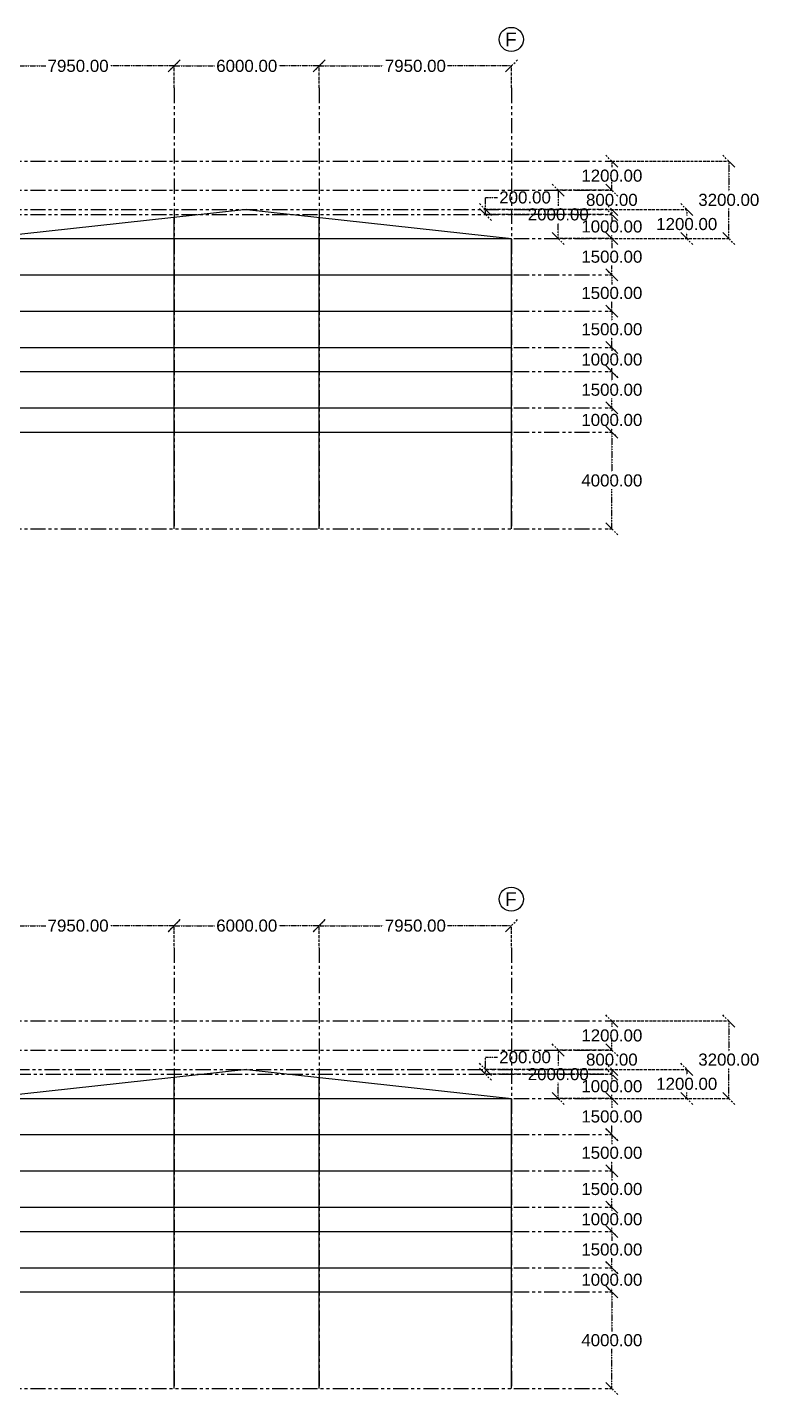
# Model space of a CAD drawing. Header units: inches. Extents: x 8519 to 881470, y -4476 to 84370.
# Drawn here: x 451898 to 482147, y -245 to 56288 of the extents above; entities that cross this region are included whole.
import ezdxf

# ---------------------------------------------------------------- set-up
doc = ezdxf.new("R2010")
doc.units = ezdxf.units.IN
doc.header["$MEASUREMENT"] = 0
doc.header["$PDMODE"] = 34
doc.linetypes.add('ACAD_ISO03W100', pattern=[30, 12, -18])
doc.linetypes.add('PHANTOM2', pattern=[1.25, 0.625, -0.125, 0.125, -0.125, 0.125, -0.125])
for name, color, linetype in [('axis', 8, 'PHANTOM2'), ('dimensions', 1, 'PHANTOM2'), ('initial layout', 7, 'Continuous'), ('text', 3, 'Continuous')]:
    doc.layers.add(name, color=color, linetype=linetype)
doc.styles.get("Standard").update_dxf_attribs({"font": 'arial.ttf'})
doc.dimstyles.new('Dim_1', dxfattribs={"dimtxt": 500, "dimasz": 500, "dimexe": 0.0625, "dimexo": 0.0625, "dimgap": 100, "dimtad": 0, "dimtih": 1, "dimtoh": 1, "dimzin": 0, "dimdsep": 46, "dimtxsty": 'Standard', "dimblk": 'OBLIQUE', "dimcen": 0.09, "dimclrd": 256, "dimclre": 256, "dimclrt": 256, "dimadec": 0, "dimazin": 0, "dimtfac": 1, "dimtofl": 0, "dimtmove": 0, "dimatfit": 3, "dimfxl": 1, "dimtfillclr": 256, "dimtolj": 1, "dimtzin": 0, "dimlwe": -1, "dimarcsym": 0})

# ---------------------------------------------------------------- blocks, each defined once
blk = doc.blocks.new('_Oblique')
at = {"color": 0, "linetype": 'ByBlock', "lineweight": -2}
blk.add_line((-0.5, -0.5), (0.5, 0.5), dxfattribs=at)
blk = doc.blocks.new('*D163')
at = {"layer": 'Defpoints', "color": 0, "transparency": 16777216}
for p in [(450023, 19146), (450023, 18235), (457973, 18235)]:
    blk.add_point(p, dxfattribs=at)
at = {"layer": 'dimensions', "linetype": 'ACAD_ISO03W100', "transparency": 16777216}
for p, q in [((450023, 18235), (450023, 19146)), ((457973, 18235), (457973, 19146))]:
    blk.add_line(p, q, dxfattribs=at)
at = {"layer": 'dimensions', "lineweight": -2, "transparency": 16777216}
for p, q in [((450023, 19146), (452669, 19146)), ((457973, 19146), (455327, 19146))]:
    blk.add_line(p, q, dxfattribs=at)
at = {"layer": 'dimensions', "lineweight": -2, "transparency": 16777216, "xscale": 500, "yscale": 500, "zscale": 500, "rotation": 180}
blk.add_blockref('_Oblique', (450023, 19146), dxfattribs=at)
at = {"layer": 'dimensions', "lineweight": -2, "transparency": 16777216, "xscale": 500, "yscale": 500, "zscale": 500}
blk.add_blockref('_Oblique', (457973, 19146), dxfattribs=at)
at = {"layer": 'dimensions', "transparency": 16777216, "insert": (453998, 19146), "char_height": 500, "attachment_point": 5}
blk.add_mtext('\\A1;7950.00', dxfattribs=at)
blk = doc.blocks.new('*D164')
at = {"layer": 'Defpoints', "color": 0, "transparency": 16777216}
for p in [(457973, 19146), (457973, 18235), (463973, 18235)]:
    blk.add_point(p, dxfattribs=at)
at = {"layer": 'dimensions', "linetype": 'ACAD_ISO03W100', "transparency": 16777216}
for p, q in [((457973, 18235), (457973, 19146)), ((463973, 18235), (463973, 19146))]:
    blk.add_line(p, q, dxfattribs=at)
at = {"layer": 'dimensions', "lineweight": -2, "transparency": 16777216}
for p, q in [((457973, 19146), (459640, 19146)), ((463973, 19146), (462306, 19146))]:
    blk.add_line(p, q, dxfattribs=at)
at = {"layer": 'dimensions', "lineweight": -2, "transparency": 16777216, "xscale": 500, "yscale": 500, "zscale": 500, "rotation": 180}
blk.add_blockref('_Oblique', (457973, 19146), dxfattribs=at)
at = {"layer": 'dimensions', "lineweight": -2, "transparency": 16777216, "xscale": 500, "yscale": 500, "zscale": 500}
blk.add_blockref('_Oblique', (463973, 19146), dxfattribs=at)
at = {"layer": 'dimensions', "transparency": 16777216, "insert": (460973, 19146), "char_height": 500, "attachment_point": 5}
blk.add_mtext('\\A1;6000.00', dxfattribs=at)
blk = doc.blocks.new('*D165')
at = {"layer": 'Defpoints', "color": 0, "transparency": 16777216}
for p in [(463973, 19146), (463973, 18235), (471923, 18235)]:
    blk.add_point(p, dxfattribs=at)
at = {"layer": 'dimensions', "linetype": 'ACAD_ISO03W100', "transparency": 16777216}
for p, q in [((463973, 18235), (463973, 19146)), ((471923, 18235), (471923, 19146))]:
    blk.add_line(p, q, dxfattribs=at)
at = {"layer": 'dimensions', "lineweight": -2, "transparency": 16777216}
for p, q in [((463973, 19146), (466619, 19146)), ((471923, 19146), (469277, 19146))]:
    blk.add_line(p, q, dxfattribs=at)
at = {"layer": 'dimensions', "lineweight": -2, "transparency": 16777216, "xscale": 500, "yscale": 500, "zscale": 500, "rotation": 180}
blk.add_blockref('_Oblique', (463973, 19146), dxfattribs=at)
at = {"layer": 'dimensions', "lineweight": -2, "transparency": 16777216, "xscale": 500, "yscale": 500, "zscale": 500}
blk.add_blockref('_Oblique', (471923, 19146), dxfattribs=at)
at = {"layer": 'dimensions', "transparency": 16777216, "insert": (467948, 19146), "char_height": 500, "attachment_point": 5}
blk.add_mtext('\\A1;7950.00', dxfattribs=at)
blk = doc.blocks.new('*D176')
at = {"layer": 'Defpoints', "color": 0, "transparency": 16777216}
for p in [(475764, 39553), (476074, 39553), (475764, 35553)]:
    blk.add_point(p, dxfattribs=at)
at = {"layer": 'dimensions', "linetype": 'ACAD_ISO03W100', "transparency": 16777216}
for p, q in [((475764, 39553), (476074, 39553)), ((475764, 35553), (476074, 35553))]:
    blk.add_line(p, q, dxfattribs=at)
at = {"layer": 'dimensions', "lineweight": -2, "transparency": 16777216}
for p, q in [((476074, 39553), (476074, 37908)), ((476074, 35553), (476074, 37197))]:
    blk.add_line(p, q, dxfattribs=at)
at = {"layer": 'dimensions', "lineweight": -2, "transparency": 16777216, "xscale": 500, "yscale": 500, "zscale": 500}
for p, rotation in [((476074, 39553), 90), ((476074, 35553), 270)]:
    blk.add_blockref('_Oblique', p, dxfattribs=dict(at, rotation=rotation))
at = {"layer": 'dimensions', "transparency": 16777216, "insert": (476074, 37553), "char_height": 500, "attachment_point": 5}
blk.add_mtext('\\A1;4000.00', dxfattribs=at)
blk = doc.blocks.new('*D177')
at = {"layer": 'Defpoints', "color": 0, "transparency": 16777216}
for p in [(475764, 40553), (476074, 40553), (475764, 39553)]:
    blk.add_point(p, dxfattribs=at)
at = {"layer": 'dimensions', "linetype": 'ACAD_ISO03W100', "transparency": 16777216}
for p, q in [((475764, 40553), (476074, 40553)), ((475764, 39553), (476074, 39553))]:
    blk.add_line(p, q, dxfattribs=at)
at = {"layer": 'dimensions', "lineweight": -2, "transparency": 16777216}
for p, q in [((476074, 40553), (476074, 40408)), ((476074, 39553), (476074, 39697))]:
    blk.add_line(p, q, dxfattribs=at)
at = {"layer": 'dimensions', "lineweight": -2, "transparency": 16777216, "xscale": 500, "yscale": 500, "zscale": 500}
for p, rotation in [((476074, 40553), 90), ((476074, 39553), 270)]:
    blk.add_blockref('_Oblique', p, dxfattribs=dict(at, rotation=rotation))
at = {"layer": 'dimensions', "transparency": 16777216, "insert": (476074, 40053), "char_height": 500, "attachment_point": 5}
blk.add_mtext('\\A1;1000.00', dxfattribs=at)
blk = doc.blocks.new('*D181')
at = {"layer": 'Defpoints', "color": 0, "transparency": 16777216}
for p in [(475764, 42053), (476074, 42053), (475764, 40553)]:
    blk.add_point(p, dxfattribs=at)
at = {"layer": 'dimensions', "linetype": 'ACAD_ISO03W100', "transparency": 16777216}
for p, q in [((475764, 42053), (476074, 42053)), ((475764, 40553), (476074, 40553))]:
    blk.add_line(p, q, dxfattribs=at)
at = {"layer": 'dimensions', "lineweight": -2, "transparency": 16777216}
for p, q in [((476074, 42053), (476074, 41658)), ((476074, 40553), (476074, 40947))]:
    blk.add_line(p, q, dxfattribs=at)
at = {"layer": 'dimensions', "lineweight": -2, "transparency": 16777216, "xscale": 500, "yscale": 500, "zscale": 500}
for p, rotation in [((476074, 42053), 90), ((476074, 40553), 270)]:
    blk.add_blockref('_Oblique', p, dxfattribs=dict(at, rotation=rotation))
at = {"layer": 'dimensions', "transparency": 16777216, "insert": (476074, 41303), "char_height": 500, "attachment_point": 5}
blk.add_mtext('\\A1;1500.00', dxfattribs=at)
blk = doc.blocks.new('*D182')
at = {"layer": 'Defpoints', "color": 0, "transparency": 16777216}
for p in [(475764, 43053), (476074, 43053), (475764, 42053)]:
    blk.add_point(p, dxfattribs=at)
at = {"layer": 'dimensions', "linetype": 'ACAD_ISO03W100', "transparency": 16777216}
for p, q in [((475764, 43053), (476074, 43053)), ((475764, 42053), (476074, 42053))]:
    blk.add_line(p, q, dxfattribs=at)
at = {"layer": 'dimensions', "lineweight": -2, "transparency": 16777216}
for p, q in [((476074, 43053), (476074, 42908)), ((476074, 42053), (476074, 42197))]:
    blk.add_line(p, q, dxfattribs=at)
at = {"layer": 'dimensions', "lineweight": -2, "transparency": 16777216, "xscale": 500, "yscale": 500, "zscale": 500}
for p, rotation in [((476074, 43053), 90), ((476074, 42053), 270)]:
    blk.add_blockref('_Oblique', p, dxfattribs=dict(at, rotation=rotation))
at = {"layer": 'dimensions', "transparency": 16777216, "insert": (476074, 42553), "char_height": 500, "attachment_point": 5}
blk.add_mtext('\\A1;1000.00', dxfattribs=at)
blk = doc.blocks.new('*D183')
at = {"layer": 'Defpoints', "color": 0, "transparency": 16777216}
for p in [(475764, 44553), (476074, 44553), (475764, 43053)]:
    blk.add_point(p, dxfattribs=at)
at = {"layer": 'dimensions', "linetype": 'ACAD_ISO03W100', "transparency": 16777216}
for p, q in [((475764, 44553), (476074, 44553)), ((475764, 43053), (476074, 43053))]:
    blk.add_line(p, q, dxfattribs=at)
at = {"layer": 'dimensions', "lineweight": -2, "transparency": 16777216}
for p, q in [((476074, 44553), (476074, 44158)), ((476074, 43053), (476074, 43447))]:
    blk.add_line(p, q, dxfattribs=at)
at = {"layer": 'dimensions', "lineweight": -2, "transparency": 16777216, "xscale": 500, "yscale": 500, "zscale": 500}
for p, rotation in [((476074, 44553), 90), ((476074, 43053), 270)]:
    blk.add_blockref('_Oblique', p, dxfattribs=dict(at, rotation=rotation))
at = {"layer": 'dimensions', "transparency": 16777216, "insert": (476074, 43803), "char_height": 500, "attachment_point": 5}
blk.add_mtext('\\A1;1500.00', dxfattribs=at)
blk = doc.blocks.new('*D184')
at = {"layer": 'Defpoints', "color": 0, "transparency": 16777216}
for p in [(475764, 46053), (476074, 46053), (475764, 44553)]:
    blk.add_point(p, dxfattribs=at)
at = {"layer": 'dimensions', "linetype": 'ACAD_ISO03W100', "transparency": 16777216}
for p, q in [((475764, 46053), (476074, 46053)), ((475764, 44553), (476074, 44553))]:
    blk.add_line(p, q, dxfattribs=at)
at = {"layer": 'dimensions', "lineweight": -2, "transparency": 16777216}
for p, q in [((476074, 46053), (476074, 45658)), ((476074, 44553), (476074, 44947))]:
    blk.add_line(p, q, dxfattribs=at)
at = {"layer": 'dimensions', "lineweight": -2, "transparency": 16777216, "xscale": 500, "yscale": 500, "zscale": 500}
for p, rotation in [((476074, 46053), 90), ((476074, 44553), 270)]:
    blk.add_blockref('_Oblique', p, dxfattribs=dict(at, rotation=rotation))
at = {"layer": 'dimensions', "transparency": 16777216, "insert": (476074, 45303), "char_height": 500, "attachment_point": 5}
blk.add_mtext('\\A1;1500.00', dxfattribs=at)
blk = doc.blocks.new('*D185')
at = {"layer": 'Defpoints', "color": 0, "transparency": 16777216}
for p in [(475764, 47553), (476074, 47553), (475764, 46053)]:
    blk.add_point(p, dxfattribs=at)
at = {"layer": 'dimensions', "linetype": 'ACAD_ISO03W100', "transparency": 16777216}
for p, q in [((475764, 47553), (476074, 47553)), ((475764, 46053), (476074, 46053))]:
    blk.add_line(p, q, dxfattribs=at)
at = {"layer": 'dimensions', "lineweight": -2, "transparency": 16777216}
for p, q in [((476074, 47553), (476074, 47158)), ((476074, 46053), (476074, 46447))]:
    blk.add_line(p, q, dxfattribs=at)
at = {"layer": 'dimensions', "lineweight": -2, "transparency": 16777216, "xscale": 500, "yscale": 500, "zscale": 500}
for p, rotation in [((476074, 47553), 90), ((476074, 46053), 270)]:
    blk.add_blockref('_Oblique', p, dxfattribs=dict(at, rotation=rotation))
at = {"layer": 'dimensions', "transparency": 16777216, "insert": (476074, 46803), "char_height": 500, "attachment_point": 5}
blk.add_mtext('\\A1;1500.00', dxfattribs=at)
blk = doc.blocks.new('*D186')
at = {"layer": 'Defpoints', "color": 0, "transparency": 16777216}
for p in [(475764, 48553), (476074, 48553), (475764, 47553)]:
    blk.add_point(p, dxfattribs=at)
at = {"layer": 'dimensions', "linetype": 'ACAD_ISO03W100', "transparency": 16777216}
for p, q in [((475764, 48553), (476074, 48553)), ((475764, 47553), (476074, 47553))]:
    blk.add_line(p, q, dxfattribs=at)
at = {"layer": 'dimensions', "lineweight": -2, "transparency": 16777216}
for p, q in [((476074, 48553), (476074, 48408)), ((476074, 47553), (476074, 47697))]:
    blk.add_line(p, q, dxfattribs=at)
at = {"layer": 'dimensions', "lineweight": -2, "transparency": 16777216, "xscale": 500, "yscale": 500, "zscale": 500}
for p, rotation in [((476074, 48553), 90), ((476074, 47553), 270)]:
    blk.add_blockref('_Oblique', p, dxfattribs=dict(at, rotation=rotation))
at = {"layer": 'dimensions', "transparency": 16777216, "insert": (476074, 48053), "char_height": 500, "attachment_point": 5}
blk.add_mtext('\\A1;1000.00', dxfattribs=at)
blk = doc.blocks.new('*D166')
at = {"layer": 'Defpoints', "color": 0, "transparency": 16777216}
for p in [(470844, 48753), (475764, 48753), (475764, 48553)]:
    blk.add_point(p, dxfattribs=at)
at = {"layer": 'dimensions', "lineweight": -2, "transparency": 16777216}
for p, q in [((470844, 48753), (470844, 49253)), ((470844, 49253), (471344, 49253)), ((470844, 48553), (470844, 48753))]:
    blk.add_line(p, q, dxfattribs=at)
at = {"layer": 'dimensions', "linetype": 'ACAD_ISO03W100', "transparency": 16777216}
for p, q in [((475763, 48753), (470844, 48753)), ((475763, 48553), (470844, 48553))]:
    blk.add_line(p, q, dxfattribs=at)
at = {"layer": 'dimensions', "lineweight": -2, "transparency": 16777216, "xscale": 500, "yscale": 500, "zscale": 500}
for p, rotation in [((470844, 48753), 90), ((470844, 48553), 270)]:
    blk.add_blockref('_Oblique', p, dxfattribs=dict(at, rotation=rotation))
at = {"layer": 'dimensions', "transparency": 16777216, "insert": (472485, 49253), "char_height": 500, "attachment_point": 5}
blk.add_mtext('\\A1;200.00', dxfattribs=at)
blk = doc.blocks.new('*D187')
at = {"layer": 'Defpoints', "color": 0, "transparency": 16777216}
for p in [(475764, 49553), (476074, 49553), (475764, 48753)]:
    blk.add_point(p, dxfattribs=at)
at = {"layer": 'dimensions', "lineweight": -2, "transparency": 16777216}
for p, q in [((476074, 49553), (476074, 50053)), ((476074, 48753), (476074, 48253))]:
    blk.add_line(p, q, dxfattribs=at)
at = {"layer": 'dimensions', "linetype": 'ACAD_ISO03W100', "transparency": 16777216}
for p, q in [((475764, 49553), (476074, 49553)), ((475764, 48753), (476074, 48753))]:
    blk.add_line(p, q, dxfattribs=at)
at = {"layer": 'dimensions', "lineweight": -2, "transparency": 16777216, "xscale": 500, "yscale": 500, "zscale": 500}
for p, rotation in [((476074, 49553), 270), ((476074, 48753), 90)]:
    blk.add_blockref('_Oblique', p, dxfattribs=dict(at, rotation=rotation))
at = {"layer": 'dimensions', "transparency": 16777216, "insert": (476074, 49153), "char_height": 500, "attachment_point": 5}
blk.add_mtext('\\A1;800.00', dxfattribs=at)
blk = doc.blocks.new('*D188')
at = {"layer": 'Defpoints', "color": 0, "transparency": 16777216}
for p in [(475764, 50753), (476074, 50753), (475764, 49553)]:
    blk.add_point(p, dxfattribs=at)
at = {"layer": 'dimensions', "linetype": 'ACAD_ISO03W100', "transparency": 16777216}
for p, q in [((475764, 50753), (476074, 50753)), ((475764, 49553), (476074, 49553))]:
    blk.add_line(p, q, dxfattribs=at)
at = {"layer": 'dimensions', "lineweight": -2, "transparency": 16777216}
for p, q in [((476074, 50753), (476074, 50508)), ((476074, 49553), (476074, 49797))]:
    blk.add_line(p, q, dxfattribs=at)
at = {"layer": 'dimensions', "lineweight": -2, "transparency": 16777216, "xscale": 500, "yscale": 500, "zscale": 500}
for p, rotation in [((476074, 50753), 90), ((476074, 49553), 270)]:
    blk.add_blockref('_Oblique', p, dxfattribs=dict(at, rotation=rotation))
at = {"layer": 'dimensions', "transparency": 16777216, "insert": (476074, 50153), "char_height": 500, "attachment_point": 5}
blk.add_mtext('\\A1;1200.00', dxfattribs=at)
blk = doc.blocks.new('*D178')
at = {"layer": 'Defpoints', "color": 0, "transparency": 16777216}
for p in [(457973, 54693), (450023, 53782), (457973, 53782)]:
    blk.add_point(p, dxfattribs=at)
at = {"layer": 'dimensions', "linetype": 'ACAD_ISO03W100', "transparency": 16777216}
for p, q in [((450023, 53783), (450023, 54693)), ((457973, 53783), (457973, 54693))]:
    blk.add_line(p, q, dxfattribs=at)
at = {"layer": 'dimensions', "lineweight": -2, "transparency": 16777216}
for p, q in [((450023, 54693), (452669, 54693)), ((457973, 54693), (455327, 54693))]:
    blk.add_line(p, q, dxfattribs=at)
at = {"layer": 'dimensions', "lineweight": -2, "transparency": 16777216, "xscale": 500, "yscale": 500, "zscale": 500, "rotation": 180}
blk.add_blockref('_Oblique', (450023, 54693), dxfattribs=at)
at = {"layer": 'dimensions', "lineweight": -2, "transparency": 16777216, "xscale": 500, "yscale": 500, "zscale": 500}
blk.add_blockref('_Oblique', (457973, 54693), dxfattribs=at)
at = {"layer": 'dimensions', "transparency": 16777216, "insert": (453998, 54693), "char_height": 500, "attachment_point": 5}
blk.add_mtext('\\A1;7950.00', dxfattribs=at)
blk = doc.blocks.new('*D179')
at = {"layer": 'Defpoints', "color": 0, "transparency": 16777216}
for p in [(463973, 54693), (457973, 53782), (463973, 53782)]:
    blk.add_point(p, dxfattribs=at)
at = {"layer": 'dimensions', "linetype": 'ACAD_ISO03W100', "transparency": 16777216}
for p, q in [((457973, 53783), (457973, 54693)), ((463973, 53783), (463973, 54693))]:
    blk.add_line(p, q, dxfattribs=at)
at = {"layer": 'dimensions', "lineweight": -2, "transparency": 16777216}
for p, q in [((457973, 54693), (459640, 54693)), ((463973, 54693), (462306, 54693))]:
    blk.add_line(p, q, dxfattribs=at)
at = {"layer": 'dimensions', "lineweight": -2, "transparency": 16777216, "xscale": 500, "yscale": 500, "zscale": 500, "rotation": 180}
blk.add_blockref('_Oblique', (457973, 54693), dxfattribs=at)
at = {"layer": 'dimensions', "lineweight": -2, "transparency": 16777216, "xscale": 500, "yscale": 500, "zscale": 500}
blk.add_blockref('_Oblique', (463973, 54693), dxfattribs=at)
at = {"layer": 'dimensions', "transparency": 16777216, "insert": (460973, 54693), "char_height": 500, "attachment_point": 5}
blk.add_mtext('\\A1;6000.00', dxfattribs=at)
blk = doc.blocks.new('*D180')
at = {"layer": 'Defpoints', "color": 0, "transparency": 16777216}
for p in [(471923, 54693), (463973, 53782), (471923, 53782)]:
    blk.add_point(p, dxfattribs=at)
at = {"layer": 'dimensions', "linetype": 'ACAD_ISO03W100', "transparency": 16777216}
for p, q in [((463973, 53783), (463973, 54693)), ((471923, 53783), (471923, 54693))]:
    blk.add_line(p, q, dxfattribs=at)
at = {"layer": 'dimensions', "lineweight": -2, "transparency": 16777216}
for p, q in [((463973, 54693), (466619, 54693)), ((471923, 54693), (469277, 54693))]:
    blk.add_line(p, q, dxfattribs=at)
at = {"layer": 'dimensions', "lineweight": -2, "transparency": 16777216, "xscale": 500, "yscale": 500, "zscale": 500, "rotation": 180}
blk.add_blockref('_Oblique', (463973, 54693), dxfattribs=at)
at = {"layer": 'dimensions', "lineweight": -2, "transparency": 16777216, "xscale": 500, "yscale": 500, "zscale": 500}
blk.add_blockref('_Oblique', (471923, 54693), dxfattribs=at)
at = {"layer": 'dimensions', "transparency": 16777216, "insert": (467948, 54693), "char_height": 500, "attachment_point": 5}
blk.add_mtext('\\A1;7950.00', dxfattribs=at)
blk = doc.blocks.new('*D190')
at = {"layer": 'Defpoints', "color": 0, "transparency": 16777216}
for p in [(475919, 50753), (476074, 47553), (480912, 47553)]:
    blk.add_point(p, dxfattribs=at)
at = {"layer": 'dimensions', "linetype": 'ACAD_ISO03W100', "transparency": 16777216}
for p, q in [((475919, 50753), (480913, 50753)), ((476074, 47553), (480913, 47553))]:
    blk.add_line(p, q, dxfattribs=at)
at = {"layer": 'dimensions', "lineweight": -2, "transparency": 16777216}
for p, q in [((480912, 50753), (480912, 49508)), ((480912, 47553), (480912, 48797))]:
    blk.add_line(p, q, dxfattribs=at)
at = {"layer": 'dimensions', "lineweight": -2, "transparency": 16777216, "xscale": 500, "yscale": 500, "zscale": 500}
for p, rotation in [((480912, 50753), 90), ((480912, 47553), 270)]:
    blk.add_blockref('_Oblique', p, dxfattribs=dict(at, rotation=rotation))
at = {"layer": 'dimensions', "transparency": 16777216, "insert": (480912, 49153), "char_height": 500, "attachment_point": 5}
blk.add_mtext('\\A1;3200.00', dxfattribs=at)
blk = doc.blocks.new('*D191')
at = {"layer": 'Defpoints', "color": 0, "transparency": 16777216}
for p in [(476074, 48753), (476074, 47553), (479172, 47553)]:
    blk.add_point(p, dxfattribs=at)
at = {"layer": 'dimensions', "linetype": 'ACAD_ISO03W100', "transparency": 16777216}
for p, q in [((476074, 48753), (479172, 48753)), ((476074, 47553), (479172, 47553))]:
    blk.add_line(p, q, dxfattribs=at)
at = {"layer": 'dimensions', "lineweight": -2, "transparency": 16777216}
for p, q in [((479172, 48753), (479172, 48508)), ((479172, 47553), (479172, 47797))]:
    blk.add_line(p, q, dxfattribs=at)
at = {"layer": 'dimensions', "lineweight": -2, "transparency": 16777216, "xscale": 500, "yscale": 500, "zscale": 500}
for p, rotation in [((479172, 48753), 90), ((479172, 47553), 270)]:
    blk.add_blockref('_Oblique', p, dxfattribs=dict(at, rotation=rotation))
at = {"layer": 'dimensions', "transparency": 16777216, "insert": (479172, 48153), "char_height": 500, "attachment_point": 5}
blk.add_mtext('\\A1;1200.00', dxfattribs=at)
blk = doc.blocks.new('*D192')
at = {"layer": 'Defpoints', "color": 0, "transparency": 16777216}
for p in [(476074, 49553), (473858, 47553), (476074, 47553)]:
    blk.add_point(p, dxfattribs=at)
at = {"layer": 'dimensions', "linetype": 'ACAD_ISO03W100', "transparency": 16777216}
for p, q in [((476074, 49553), (473858, 49553)), ((476074, 47553), (473858, 47553))]:
    blk.add_line(p, q, dxfattribs=at)
at = {"layer": 'dimensions', "lineweight": -2, "transparency": 16777216}
for p, q in [((473858, 49553), (473858, 48908)), ((473858, 47553), (473858, 48197))]:
    blk.add_line(p, q, dxfattribs=at)
at = {"layer": 'dimensions', "lineweight": -2, "transparency": 16777216, "xscale": 500, "yscale": 500, "zscale": 500}
for p, rotation in [((473858, 49553), 90), ((473858, 47553), 270)]:
    blk.add_blockref('_Oblique', p, dxfattribs=dict(at, rotation=rotation))
at = {"layer": 'dimensions', "transparency": 16777216, "insert": (473858, 48553), "char_height": 500, "attachment_point": 5}
blk.add_mtext('\\A1;2000.00', dxfattribs=at)
blk = doc.blocks.new('*D195')
at = {"layer": 'Defpoints', "color": 0, "transparency": 16777216}
for p in [(475764, 4005), (476074, 4005), (475764, 5)]:
    blk.add_point(p, dxfattribs=at)
at = {"layer": 'dimensions', "linetype": 'ACAD_ISO03W100', "transparency": 16777216}
for p, q in [((475764, 4005), (476074, 4005)), ((475764, 5), (476074, 5))]:
    blk.add_line(p, q, dxfattribs=at)
at = {"layer": 'dimensions', "lineweight": -2, "transparency": 16777216}
for p, q in [((476074, 4005), (476074, 2361)), ((476074, 5), (476074, 1650))]:
    blk.add_line(p, q, dxfattribs=at)
at = {"layer": 'dimensions', "lineweight": -2, "transparency": 16777216, "xscale": 500, "yscale": 500, "zscale": 500}
for p, rotation in [((476074, 4005), 90), ((476074, 5), 270)]:
    blk.add_blockref('_Oblique', p, dxfattribs=dict(at, rotation=rotation))
at = {"layer": 'dimensions', "transparency": 16777216, "insert": (476074, 2005), "char_height": 500, "attachment_point": 5}
blk.add_mtext('\\A1;4000.00', dxfattribs=at)
blk = doc.blocks.new('*D196')
at = {"layer": 'Defpoints', "color": 0, "transparency": 16777216}
for p in [(475764, 5005), (476074, 5005), (475764, 4005)]:
    blk.add_point(p, dxfattribs=at)
at = {"layer": 'dimensions', "linetype": 'ACAD_ISO03W100', "transparency": 16777216}
for p, q in [((475764, 5005), (476074, 5005)), ((475764, 4005), (476074, 4005))]:
    blk.add_line(p, q, dxfattribs=at)
at = {"layer": 'dimensions', "lineweight": -2, "transparency": 16777216}
for p, q in [((476074, 5005), (476074, 4861)), ((476074, 4005), (476074, 4150))]:
    blk.add_line(p, q, dxfattribs=at)
at = {"layer": 'dimensions', "lineweight": -2, "transparency": 16777216, "xscale": 500, "yscale": 500, "zscale": 500}
for p, rotation in [((476074, 5005), 90), ((476074, 4005), 270)]:
    blk.add_blockref('_Oblique', p, dxfattribs=dict(at, rotation=rotation))
at = {"layer": 'dimensions', "transparency": 16777216, "insert": (476074, 4505), "char_height": 500, "attachment_point": 5}
blk.add_mtext('\\A1;1000.00', dxfattribs=at)
blk = doc.blocks.new('*D197')
at = {"layer": 'Defpoints', "color": 0, "transparency": 16777216}
for p in [(475764, 6505), (476074, 6505), (475764, 5005)]:
    blk.add_point(p, dxfattribs=at)
at = {"layer": 'dimensions', "linetype": 'ACAD_ISO03W100', "transparency": 16777216}
for p, q in [((475764, 6505), (476074, 6505)), ((475764, 5005), (476074, 5005))]:
    blk.add_line(p, q, dxfattribs=at)
at = {"layer": 'dimensions', "lineweight": -2, "transparency": 16777216}
for p, q in [((476074, 6505), (476074, 6111)), ((476074, 5005), (476074, 5400))]:
    blk.add_line(p, q, dxfattribs=at)
at = {"layer": 'dimensions', "lineweight": -2, "transparency": 16777216, "xscale": 500, "yscale": 500, "zscale": 500}
for p, rotation in [((476074, 6505), 90), ((476074, 5005), 270)]:
    blk.add_blockref('_Oblique', p, dxfattribs=dict(at, rotation=rotation))
at = {"layer": 'dimensions', "transparency": 16777216, "insert": (476074, 5755), "char_height": 500, "attachment_point": 5}
blk.add_mtext('\\A1;1500.00', dxfattribs=at)
blk = doc.blocks.new('*D198')
at = {"layer": 'Defpoints', "color": 0, "transparency": 16777216}
for p in [(475764, 7505), (476074, 7505), (475764, 6505)]:
    blk.add_point(p, dxfattribs=at)
at = {"layer": 'dimensions', "linetype": 'ACAD_ISO03W100', "transparency": 16777216}
for p, q in [((475764, 7505), (476074, 7505)), ((475764, 6505), (476074, 6505))]:
    blk.add_line(p, q, dxfattribs=at)
at = {"layer": 'dimensions', "lineweight": -2, "transparency": 16777216}
for p, q in [((476074, 7505), (476074, 7361)), ((476074, 6505), (476074, 6650))]:
    blk.add_line(p, q, dxfattribs=at)
at = {"layer": 'dimensions', "lineweight": -2, "transparency": 16777216, "xscale": 500, "yscale": 500, "zscale": 500}
for p, rotation in [((476074, 7505), 90), ((476074, 6505), 270)]:
    blk.add_blockref('_Oblique', p, dxfattribs=dict(at, rotation=rotation))
at = {"layer": 'dimensions', "transparency": 16777216, "insert": (476074, 7005), "char_height": 500, "attachment_point": 5}
blk.add_mtext('\\A1;1000.00', dxfattribs=at)
blk = doc.blocks.new('*D199')
at = {"layer": 'Defpoints', "color": 0, "transparency": 16777216}
for p in [(475764, 9005), (476074, 9005), (475764, 7505)]:
    blk.add_point(p, dxfattribs=at)
at = {"layer": 'dimensions', "linetype": 'ACAD_ISO03W100', "transparency": 16777216}
for p, q in [((475764, 9005), (476074, 9005)), ((475764, 7505), (476074, 7505))]:
    blk.add_line(p, q, dxfattribs=at)
at = {"layer": 'dimensions', "lineweight": -2, "transparency": 16777216}
for p, q in [((476074, 9005), (476074, 8611)), ((476074, 7505), (476074, 7900))]:
    blk.add_line(p, q, dxfattribs=at)
at = {"layer": 'dimensions', "lineweight": -2, "transparency": 16777216, "xscale": 500, "yscale": 500, "zscale": 500}
for p, rotation in [((476074, 9005), 90), ((476074, 7505), 270)]:
    blk.add_blockref('_Oblique', p, dxfattribs=dict(at, rotation=rotation))
at = {"layer": 'dimensions', "transparency": 16777216, "insert": (476074, 8255), "char_height": 500, "attachment_point": 5}
blk.add_mtext('\\A1;1500.00', dxfattribs=at)
blk = doc.blocks.new('*D200')
at = {"layer": 'Defpoints', "color": 0, "transparency": 16777216}
for p in [(475764, 10505), (476074, 10505), (475764, 9005)]:
    blk.add_point(p, dxfattribs=at)
at = {"layer": 'dimensions', "linetype": 'ACAD_ISO03W100', "transparency": 16777216}
for p, q in [((475764, 10505), (476074, 10505)), ((475764, 9005), (476074, 9005))]:
    blk.add_line(p, q, dxfattribs=at)
at = {"layer": 'dimensions', "lineweight": -2, "transparency": 16777216}
for p, q in [((476074, 10505), (476074, 10111)), ((476074, 9005), (476074, 9400))]:
    blk.add_line(p, q, dxfattribs=at)
at = {"layer": 'dimensions', "lineweight": -2, "transparency": 16777216, "xscale": 500, "yscale": 500, "zscale": 500}
for p, rotation in [((476074, 10505), 90), ((476074, 9005), 270)]:
    blk.add_blockref('_Oblique', p, dxfattribs=dict(at, rotation=rotation))
at = {"layer": 'dimensions', "transparency": 16777216, "insert": (476074, 9755), "char_height": 500, "attachment_point": 5}
blk.add_mtext('\\A1;1500.00', dxfattribs=at)
blk = doc.blocks.new('*D201')
at = {"layer": 'Defpoints', "color": 0, "transparency": 16777216}
for p in [(475764, 12005), (476074, 12005), (475764, 10505)]:
    blk.add_point(p, dxfattribs=at)
at = {"layer": 'dimensions', "linetype": 'ACAD_ISO03W100', "transparency": 16777216}
for p, q in [((475764, 12005), (476074, 12005)), ((475764, 10505), (476074, 10505))]:
    blk.add_line(p, q, dxfattribs=at)
at = {"layer": 'dimensions', "lineweight": -2, "transparency": 16777216}
for p, q in [((476074, 12005), (476074, 11611)), ((476074, 10505), (476074, 10900))]:
    blk.add_line(p, q, dxfattribs=at)
at = {"layer": 'dimensions', "lineweight": -2, "transparency": 16777216, "xscale": 500, "yscale": 500, "zscale": 500}
for p, rotation in [((476074, 12005), 90), ((476074, 10505), 270)]:
    blk.add_blockref('_Oblique', p, dxfattribs=dict(at, rotation=rotation))
at = {"layer": 'dimensions', "transparency": 16777216, "insert": (476074, 11255), "char_height": 500, "attachment_point": 5}
blk.add_mtext('\\A1;1500.00', dxfattribs=at)
blk = doc.blocks.new('*D202')
at = {"layer": 'Defpoints', "color": 0, "transparency": 16777216}
for p in [(475764, 13005), (476074, 13005), (475764, 12005)]:
    blk.add_point(p, dxfattribs=at)
at = {"layer": 'dimensions', "linetype": 'ACAD_ISO03W100', "transparency": 16777216}
for p, q in [((475764, 13005), (476074, 13005)), ((475764, 12005), (476074, 12005))]:
    blk.add_line(p, q, dxfattribs=at)
at = {"layer": 'dimensions', "lineweight": -2, "transparency": 16777216}
for p, q in [((476074, 13005), (476074, 12861)), ((476074, 12005), (476074, 12150))]:
    blk.add_line(p, q, dxfattribs=at)
at = {"layer": 'dimensions', "lineweight": -2, "transparency": 16777216, "xscale": 500, "yscale": 500, "zscale": 500}
for p, rotation in [((476074, 13005), 90), ((476074, 12005), 270)]:
    blk.add_blockref('_Oblique', p, dxfattribs=dict(at, rotation=rotation))
at = {"layer": 'dimensions', "transparency": 16777216, "insert": (476074, 12505), "char_height": 500, "attachment_point": 5}
blk.add_mtext('\\A1;1000.00', dxfattribs=at)
blk = doc.blocks.new('*D203')
at = {"layer": 'Defpoints', "color": 0, "transparency": 16777216}
for p in [(470844, 13205), (475764, 13205), (475764, 13005)]:
    blk.add_point(p, dxfattribs=at)
at = {"layer": 'dimensions', "lineweight": -2, "transparency": 16777216}
for p, q in [((470844, 13205), (470844, 13705)), ((470844, 13705), (471344, 13705)), ((470844, 13005), (470844, 13205))]:
    blk.add_line(p, q, dxfattribs=at)
at = {"layer": 'dimensions', "linetype": 'ACAD_ISO03W100', "transparency": 16777216}
for p, q in [((475763, 13205), (470844, 13205)), ((475763, 13005), (470844, 13005))]:
    blk.add_line(p, q, dxfattribs=at)
at = {"layer": 'dimensions', "lineweight": -2, "transparency": 16777216, "xscale": 500, "yscale": 500, "zscale": 500}
for p, rotation in [((470844, 13205), 90), ((470844, 13005), 270)]:
    blk.add_blockref('_Oblique', p, dxfattribs=dict(at, rotation=rotation))
at = {"layer": 'dimensions', "transparency": 16777216, "insert": (472485, 13705), "char_height": 500, "attachment_point": 5}
blk.add_mtext('\\A1;200.00', dxfattribs=at)
blk = doc.blocks.new('*D204')
at = {"layer": 'Defpoints', "color": 0, "transparency": 16777216}
for p in [(475764, 14005), (476074, 14005), (475764, 13205)]:
    blk.add_point(p, dxfattribs=at)
at = {"layer": 'dimensions', "lineweight": -2, "transparency": 16777216}
for p, q in [((476074, 14005), (476074, 14505)), ((476074, 13205), (476074, 12705))]:
    blk.add_line(p, q, dxfattribs=at)
at = {"layer": 'dimensions', "linetype": 'ACAD_ISO03W100', "transparency": 16777216}
for p, q in [((475764, 14005), (476074, 14005)), ((475764, 13205), (476074, 13205))]:
    blk.add_line(p, q, dxfattribs=at)
at = {"layer": 'dimensions', "lineweight": -2, "transparency": 16777216, "xscale": 500, "yscale": 500, "zscale": 500}
for p, rotation in [((476074, 14005), 270), ((476074, 13205), 90)]:
    blk.add_blockref('_Oblique', p, dxfattribs=dict(at, rotation=rotation))
at = {"layer": 'dimensions', "transparency": 16777216, "insert": (476074, 13605), "char_height": 500, "attachment_point": 5}
blk.add_mtext('\\A1;800.00', dxfattribs=at)
blk = doc.blocks.new('*D205')
at = {"layer": 'Defpoints', "color": 0, "transparency": 16777216}
for p in [(475764, 15205), (476074, 15205), (475764, 14005)]:
    blk.add_point(p, dxfattribs=at)
at = {"layer": 'dimensions', "linetype": 'ACAD_ISO03W100', "transparency": 16777216}
for p, q in [((475764, 15205), (476074, 15205)), ((475764, 14005), (476074, 14005))]:
    blk.add_line(p, q, dxfattribs=at)
at = {"layer": 'dimensions', "lineweight": -2, "transparency": 16777216}
for p, q in [((476074, 15205), (476074, 14961)), ((476074, 14005), (476074, 14250))]:
    blk.add_line(p, q, dxfattribs=at)
at = {"layer": 'dimensions', "lineweight": -2, "transparency": 16777216, "xscale": 500, "yscale": 500, "zscale": 500}
for p, rotation in [((476074, 15205), 90), ((476074, 14005), 270)]:
    blk.add_blockref('_Oblique', p, dxfattribs=dict(at, rotation=rotation))
at = {"layer": 'dimensions', "transparency": 16777216, "insert": (476074, 14605), "char_height": 500, "attachment_point": 5}
blk.add_mtext('\\A1;1200.00', dxfattribs=at)
blk = doc.blocks.new('*D193')
at = {"layer": 'Defpoints', "color": 0, "transparency": 16777216}
for p in [(475919, 15205), (476074, 12005), (480912, 12005)]:
    blk.add_point(p, dxfattribs=at)
at = {"layer": 'dimensions', "linetype": 'ACAD_ISO03W100', "transparency": 16777216}
for p, q in [((475919, 15205), (480913, 15205)), ((476074, 12005), (480913, 12005))]:
    blk.add_line(p, q, dxfattribs=at)
at = {"layer": 'dimensions', "lineweight": -2, "transparency": 16777216}
for p, q in [((480912, 15205), (480912, 13961)), ((480912, 12005), (480912, 13250))]:
    blk.add_line(p, q, dxfattribs=at)
at = {"layer": 'dimensions', "lineweight": -2, "transparency": 16777216, "xscale": 500, "yscale": 500, "zscale": 500}
for p, rotation in [((480912, 15205), 90), ((480912, 12005), 270)]:
    blk.add_blockref('_Oblique', p, dxfattribs=dict(at, rotation=rotation))
at = {"layer": 'dimensions', "transparency": 16777216, "insert": (480912, 13605), "char_height": 500, "attachment_point": 5}
blk.add_mtext('\\A1;3200.00', dxfattribs=at)
blk = doc.blocks.new('*D194')
at = {"layer": 'Defpoints', "color": 0, "transparency": 16777216}
for p in [(476074, 13205), (476074, 12005), (479172, 12005)]:
    blk.add_point(p, dxfattribs=at)
at = {"layer": 'dimensions', "linetype": 'ACAD_ISO03W100', "transparency": 16777216}
for p, q in [((476074, 13205), (479172, 13205)), ((476074, 12005), (479172, 12005))]:
    blk.add_line(p, q, dxfattribs=at)
at = {"layer": 'dimensions', "lineweight": -2, "transparency": 16777216}
for p, q in [((479172, 13205), (479172, 12961)), ((479172, 12005), (479172, 12250))]:
    blk.add_line(p, q, dxfattribs=at)
at = {"layer": 'dimensions', "lineweight": -2, "transparency": 16777216, "xscale": 500, "yscale": 500, "zscale": 500}
for p, rotation in [((479172, 13205), 90), ((479172, 12005), 270)]:
    blk.add_blockref('_Oblique', p, dxfattribs=dict(at, rotation=rotation))
at = {"layer": 'dimensions', "transparency": 16777216, "insert": (479172, 12605), "char_height": 500, "attachment_point": 5}
blk.add_mtext('\\A1;1200.00', dxfattribs=at)
blk = doc.blocks.new('*D206')
at = {"layer": 'Defpoints', "color": 0, "transparency": 16777216}
for p in [(476074, 14005), (473858, 12005), (476074, 12005)]:
    blk.add_point(p, dxfattribs=at)
at = {"layer": 'dimensions', "linetype": 'ACAD_ISO03W100', "transparency": 16777216}
for p, q in [((476074, 14005), (473858, 14005)), ((476074, 12005), (473858, 12005))]:
    blk.add_line(p, q, dxfattribs=at)
at = {"layer": 'dimensions', "lineweight": -2, "transparency": 16777216}
for p, q in [((473858, 14005), (473858, 13361)), ((473858, 12005), (473858, 12650))]:
    blk.add_line(p, q, dxfattribs=at)
at = {"layer": 'dimensions', "lineweight": -2, "transparency": 16777216, "xscale": 500, "yscale": 500, "zscale": 500}
for p, rotation in [((473858, 14005), 90), ((473858, 12005), 270)]:
    blk.add_blockref('_Oblique', p, dxfattribs=dict(at, rotation=rotation))
at = {"layer": 'dimensions', "transparency": 16777216, "insert": (473858, 13005), "char_height": 500, "attachment_point": 5}
blk.add_mtext('\\A1;2000.00', dxfattribs=at)

msp = doc.modelspace()

# ---------------------------------------------------------------- linework, layer by layer
at = {"layer": 'axis', "ltscale": 1000}
for p, q in [((457973.077, 53782.443), (457973.077, 35552.621)), ((463973.077, 53782.443), (463973.077, 35552.621)), ((471923.077, 53782.443), (471923.077, 35552.621)), ((387027.327, 50752.621), (475763.541, 50752.621)), ((387027.327, 49552.621), (475763.541, 49552.621)), ((387027.327, 48752.621), (475763.541, 48752.621)), ((387027.327, 48552.621), (475763.541, 48552.621)), ((387027.327, 47552.621), (475763.541, 47552.621)), ((387027.327, 46052.621), (475763.541, 46052.621)), ((387027.327, 44552.621), (475763.541, 44552.621)), ((387027.327, 43052.621), (475763.541, 43052.621)), ((387027.327, 42052.621), (475763.541, 42052.621)), ((387027.327, 40552.621), (475763.541, 40552.621)), ((387027.327, 39552.621), (475763.541, 39552.621)), ((387027.327, 35552.621), (475763.541, 35552.621)), ((457973.077, 18235.131), (457973.077, 5.309)), ((463973.077, 18235.131), (463973.077, 5.309)), ((471923.077, 18235.131), (471923.077, 5.309)), ((387027.327, 15205.309), (475763.541, 15205.309)), ((387027.327, 14005.309), (475763.541, 14005.309)), ((383913.686, 13005.309), (475763.541, 13005.309)), ((385106.56, 13205.309), (475763.541, 13205.309)), ((387027.327, 12005.309), (475763.541, 12005.309)), ((387027.327, 10505.309), (475763.541, 10505.309)), ((387027.327, 9005.309), (475763.541, 9005.309)), ((387027.327, 7505.309), (475763.541, 7505.309)), ((387027.327, 6505.309), (475763.541, 6505.309)), ((387027.327, 5005.309), (475763.541, 5005.309)), ((387027.327, 4005.309), (475763.541, 4005.309)), ((387027.327, 5.309), (475763.541, 5.309))]:
    msp.add_line(p, q, dxfattribs=at)
at = {"layer": 'initial layout'}
for p, q in [((460973.077, 48752.621), (450023.077, 47552.621)), ((460973.077, 48752.621), (471923.077, 47552.621)), ((457973.077, 35552.621), (457973.077, 48423.854)), ((463973.077, 35552.621), (463973.077, 48423.854)), ((450023.077, 47552.621), (471923.077, 47552.621)), ((471923.077, 35552.621), (471923.077, 47552.621)), ((450023.077, 46052.621), (471923.077, 46052.621)), ((450023.077, 44552.621), (471923.077, 44552.621)), ((450023.077, 43052.621), (471923.077, 43052.621)), ((450023.077, 42052.621), (471923.077, 42052.621)), ((450023.077, 40552.621), (471923.077, 40552.621)), ((450023.077, 39552.621), (471923.077, 39552.621)), ((460973.077, 13205.309), (450023.077, 12005.309)), ((460973.077, 13205.309), (471923.077, 12005.309)), ((457973.077, 5.309), (457973.077, 12876.542)), ((463973.077, 5.309), (463973.077, 12876.542)), ((450023.077, 12005.309), (471923.077, 12005.309)), ((471923.077, 5.309), (471923.077, 12005.309)), ((450023.077, 10505.309), (471923.077, 10505.309)), ((450023.077, 9005.309), (471923.077, 9005.309)), ((450023.077, 7505.309), (471923.077, 7505.309)), ((450023.077, 6505.309), (471923.077, 6505.309)), ((450023.077, 5005.309), (471923.077, 5005.309)), ((450023.077, 4005.309), (471923.077, 4005.309))]:
    msp.add_line(p, q, dxfattribs=at)
at = {"layer": 'text'}
for centre in [(471915.178, 55789.815), (471915.178, 20242.502)]:
    msp.add_circle(centre, 498.424, dxfattribs=at)

# ---------------------------------------------------------------- texts
for p in [(471659.929, 55507.403), (471659.929, 19960.09)]:
    msp.add_text('F', height=564.824, dxfattribs=at).set_placement(p)

# ---------------------------------------------------------------- dimensions: what is measured, and where the dimension line sits
at = {"layer": 'dimensions'}
for base, p1, p2, picture, middle in [((457973.077, 54693.353), (450023.077, 53782.443), (457973.077, 53782.443), '*D178', (453998.077, 54693.353)), ((463973.077, 54693.353), (457973.077, 53782.443), (463973.077, 53782.443), '*D179', (460973.077, 54693.353)), ((471923.077, 54693.353), (463973.077, 53782.443), (471923.077, 53782.443), '*D180', (467948.077, 54693.353)), ((450023.077, 19146.041), (457973.077, 18235.131), (450023.077, 18235.131), '*D163', (453998.077, 19146.041)), ((457973.077, 19146.041), (463973.077, 18235.131), (457973.077, 18235.131), '*D164', (460973.077, 19146.041)), ((463973.077, 19146.041), (471923.077, 18235.131), (463973.077, 18235.131), '*D165', (467948.077, 19146.041))]:
    dim = msp.add_linear_dim(base=base, p1=p1, p2=p2, dimstyle='Dim_1', dxfattribs=at)
    dim.commit()
    dim.dimension.update_dxf_attribs({"geometry": picture, "text_midpoint": middle})
for base, p1, p2, angle, picture, middle in [((476073.891, 50752.621), (475763.541, 49552.621), (475763.541, 50752.621), 270, '*D188', (476073.891, 50152.621)), ((480912.458, 47552.621), (475918.779, 50752.621), (476073.954, 47552.621), 90, '*D190', (480912.458, 49152.621)), ((473857.883, 47552.621), (476073.891, 49552.621), (476073.891, 47552.621), 90, '*D192', (473857.883, 48552.621)), ((476073.891, 49552.621), (475763.541, 48752.621), (475763.541, 49552.621), 270, '*D187', (476073.891, 49152.621)), ((470844.197, 48752.621), (475763.541, 48552.621), (475763.541, 48752.621), 270, '*D166', (472485.466, 49252.621)), ((476073.891, 48552.621), (475763.541, 47552.621), (475763.541, 48552.621), 270, '*D186', (476073.891, 48052.621)), ((479171.593, 47552.621), (476073.891, 48752.621), (476073.954, 47552.621), 90, '*D191', (479171.593, 48152.621)), ((476073.891, 47552.621), (475763.541, 46052.621), (475763.541, 47552.621), 270, '*D185', (476073.891, 46802.621)), ((476073.891, 46052.621), (475763.541, 44552.621), (475763.541, 46052.621), 270, '*D184', (476073.891, 45302.621)), ((476073.891, 44552.621), (475763.541, 43052.621), (475763.541, 44552.621), 270, '*D183', (476073.891, 43802.621)), ((476073.891, 43052.621), (475763.541, 42052.621), (475763.541, 43052.621), 270, '*D182', (476073.891, 42552.621)), ((476073.891, 42052.621), (475763.541, 40552.621), (475763.541, 42052.621), 270, '*D181', (476073.891, 41302.621)), ((476073.891, 40552.621), (475763.541, 39552.621), (475763.541, 40552.621), 270, '*D177', (476073.891, 40052.621)), ((476073.891, 39552.621), (475763.541, 35552.621), (475763.541, 39552.621), 270, '*D176', (476073.891, 37552.621)), ((476073.891, 15205.309), (475763.541, 14005.309), (475763.541, 15205.309), 270, '*D205', (476073.891, 14605.309)), ((480912.458, 12005.309), (475918.779, 15205.309), (476073.954, 12005.309), 90, '*D193', (480912.458, 13605.309)), ((473857.883, 12005.309), (476073.891, 14005.309), (476073.891, 12005.309), 90, '*D206', (473857.883, 13005.309)), ((476073.891, 14005.309), (475763.541, 13205.309), (475763.541, 14005.309), 270, '*D204', (476073.891, 13605.309)), ((470844.197, 13205.309), (475763.541, 13005.309), (475763.541, 13205.309), 270, '*D203', (472485.466, 13705.309)), ((476073.891, 13005.309), (475763.541, 12005.309), (475763.541, 13005.309), 270, '*D202', (476073.891, 12505.309)), ((479171.593, 12005.309), (476073.891, 13205.309), (476073.954, 12005.309), 90, '*D194', (479171.593, 12605.309)), ((476073.891, 12005.309), (475763.541, 10505.309), (475763.541, 12005.309), 270, '*D201', (476073.891, 11255.309)), ((476073.891, 10505.309), (475763.541, 9005.309), (475763.541, 10505.309), 270, '*D200', (476073.891, 9755.309)), ((476073.891, 9005.309), (475763.541, 7505.309), (475763.541, 9005.309), 270, '*D199', (476073.891, 8255.309)), ((476073.891, 7505.309), (475763.541, 6505.309), (475763.541, 7505.309), 270, '*D198', (476073.891, 7005.309)), ((476073.891, 6505.309), (475763.541, 5005.309), (475763.541, 6505.309), 270, '*D197', (476073.891, 5755.309)), ((476073.891, 5005.309), (475763.541, 4005.309), (475763.541, 5005.309), 270, '*D196', (476073.891, 4505.309)), ((476073.891, 4005.309), (475763.541, 5.309), (475763.541, 4005.309), 270, '*D195', (476073.891, 2005.309))]:
    dim = msp.add_linear_dim(base=base, p1=p1, p2=p2, angle=angle, dimstyle='Dim_1', dxfattribs=at)
    dim.commit()
    dim.dimension.update_dxf_attribs({"geometry": picture, "text_midpoint": middle})

doc.saveas('drawing.dxf')
